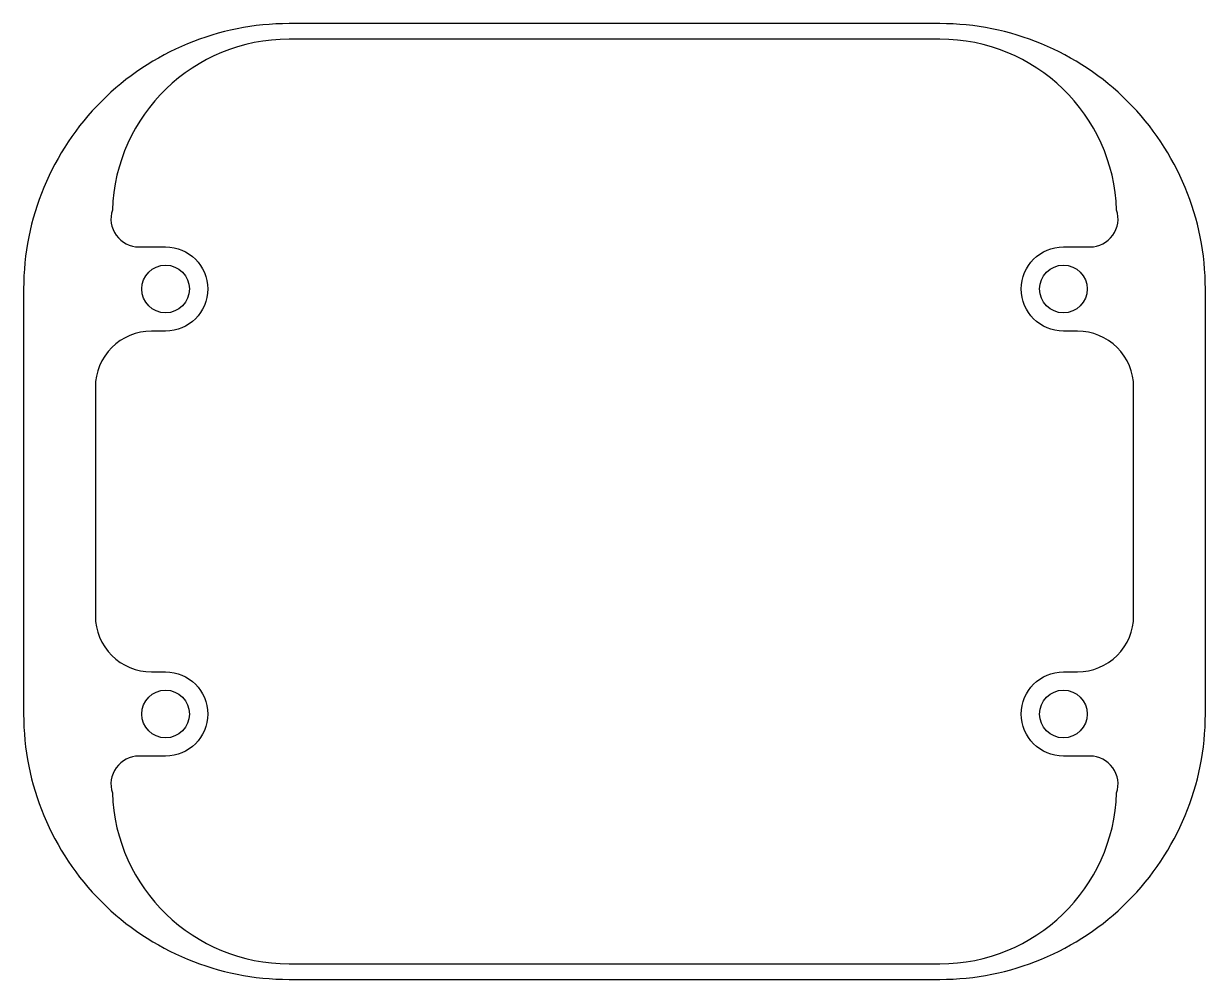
# Model space of a CAD drawing. Header units: millimetres. Extents: x -21.1 to 21.1, y -17 to 17.
import ezdxf

# ---------------------------------------------------------------- set-up
doc = ezdxf.new("R2010")
doc.units = ezdxf.units.MM
doc.layers.get('0').update_dxf_attribs({"linetype": 'CONTINUOUS'})

msp = doc.modelspace()

# ---------------------------------------------------------------- linework, layer by layer
for points in [[(-11.6, 17.035, 0.414214), (-21.06, 7.575), (-21.06, -7.575, 0.414214), (-11.6, -17.035), (11.6, -17.035, 0.414214), (21.06, -7.575), (21.06, 7.575, 0.414214), (11.6, 17.035)], [(-11.601, 16.48, 0.404437), (-17.897, 10.391, 0.511837), (-16.948, 9.075), (-16, 9.075, -1), (-16, 6.075), (-16.504, 6.075, 0.414214), (-18.504, 4.075), (-18.504, -4.075, 0.414214), (-16.504, -6.075), (-16, -6.075, -1), (-16, -9.075), (-16.948, -9.075, 0.511837), (-17.897, -10.391, 0.404437), (-11.601, -16.48), (11.6, -16.48, 0.404437), (17.897, -10.391, 0.511837), (16.948, -9.075), (16, -9.075, -1), (16, -6.075), (16.503, -6.075, 0.414214), (18.503, -4.075), (18.503, 4.075, 0.414214), (16.503, 6.075), (16, 6.075, -1), (16, 9.075), (16.948, 9.075, 0.511837), (17.897, 10.391, 0.404437), (11.6, 16.48)]]:
    msp.add_lwpolyline(points, format="xyb", close=True)
for centre in [(-16, 7.575), (16, 7.575), (-16, -7.575), (16, -7.575)]:
    msp.add_circle(centre, 0.85)

doc.saveas('drawing.dxf')
